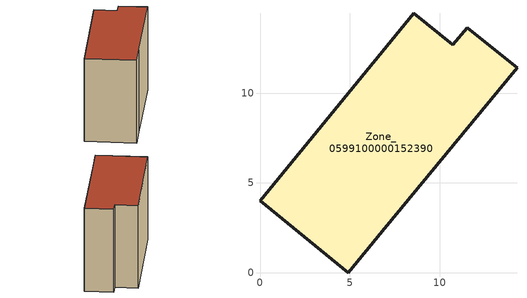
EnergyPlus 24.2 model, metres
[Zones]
Zone_0599100000152390
 floor ground (C_G): 6.8,2.32 4.9,0 0,4 8.56,14.44 10.72,12.68 11.53,13.63 14.3,11.4 z0.16
 wall outside (C_F): 8.56,14.44 0,4 4.9,0 6.8,2.32 14.3,11.4 11.53,13.63 10.72,12.68 8.56,14.44 z0.16:11.16
 roof outside (C_R): 10.72,12.68 8.56,14.44 0,4 4.9,0 6.8,2.32 14.3,11.4 11.53,13.63 z11.16
[BUILDING]
Pand.0599100000152390: North Axis=0; Terrain=City; Loads Convergence Tolerance Value=0.04; Temperature Convergence Tolerance Value=0.4; Solar Distribution=FullExterior; Maximum Number of Warmup Days=25; Minimum Number of Warmup Days=1
[Site:Location]
Rotterdam.The.Hague.AP_ZH_NLD Design_Conditions: Latitude=51.96; Longitude=4.45; Time Zone=1; Elevation=-4.5
[SITE:GROUNDTEMPERATURE:BUILDINGSURFACE]
18, 18, 18, 18, 18, 18, 18, 18, 18, 18, 18, 18
[MATERIAL] Thermal Absorptance=0.9; Solar Absorptance=0.7; Visible Absorptance=0.7
Name | Roughness | Thickness | Conductivity | Density | Specific Heat
G.TI.1946 | MediumSmooth | 0.15 | 1 | 540 | 1210
F.TI.1946 | Rough | 0.3 | 0.857143 | 1920 | 840
R.TI.1946 | MediumRough | 0.2 | 0.1 | 1500 | 1000
[CONSTRUCTION]
C_G: G.TI.1946
C_F: F.TI.1946
C_R: R.TI.1946
[ZONE]
Zone_0599100000152390: Type=1; Multiplier=1; Ceiling Height=Autocalculate; Volume=Autocalculate; Floor Area=autocalculate; Part of Total Floor Area=Yes
[ZONEINFILTRATION:DESIGNFLOWRATE]
Infil_Zone_0599100000152390: Zone or ZoneList or Space or SpaceList=Zone_0599100000152390; Schedule=AlwaysOn; Design Flow Rate Calculation Method=Flow/Area; Flow Rate per Floor Area=0.003; Constant Term Coefficient=1; Temperature Term Coefficient=0; Velocity Term Coefficient=0; Velocity Squared Term Coefficient=0
[HVACTEMPLATE:ZONE:IDEALLOADSAIRSYSTEM]
Zone_0599100000152390: Maximum Heating Supply Air Temperature=50; Minimum Cooling Supply Air Temperature=13; Maximum Heating Supply Air Humidity Ratio=0.0156; Minimum Cooling Supply Air Humidity Ratio=0.0077; Heating Limit=NoLimit; Cooling Limit=NoLimit; Dehumidification Control Type=ConstantSensibleHeatRatio; Cooling Sensible Heat Ratio=0.7; Dehumidification Setpoint=60; Humidification Control Type=None; Humidification Setpoint=30; Outdoor Air Method=None; Outdoor Air Flow Rate per Person=0.00944; Outdoor Air Flow Rate per Zone Floor Area=0; Outdoor Air Flow Rate per Zone=0; Demand Controlled Ventilation Type=None; Outdoor Air Economizer Type=NoEconomizer; Heat Recovery Type=None; Sensible Heat Recovery Effectiveness=0.7; Latent Heat Recovery Effectiveness=0.65
[ZONECONTROL:THERMOSTAT]
ThermostatControl_Zone_0599100000152390: Zone or ZoneList=Zone_0599100000152390; Control Type Schedule=DualSetpointControlType; Control 1=Thermostat_Zone_0599100000152390; Temperature Difference Between Cutout And Setpoint=0
[THERMOSTATSETPOINT:DUALSETPOINT]
Thermostat_Zone_0599100000152390: Heating Setpoint Temperature Schedule=HeatingSetpoint_Zone_0599100000152390; Cooling Setpoint Temperature Schedule=CoolingSetpoint_Zone_0599100000152390
[SCHEDULE:COMPACT]
HeatingSetpoint_Zone_0599100000152390: Through: 12/31, For: AllDays, Until: 24:00, 21
CoolingSetpoint_Zone_0599100000152390: Through: 12/31, For: AllDays, Until: 24:00, 24
DualSetpointControlType: Through: 12/31, For: AllDays, Until: 24:00, 4
AlwaysOn: Through: 12/31, For: AllDays, Until: 24:00, 1
